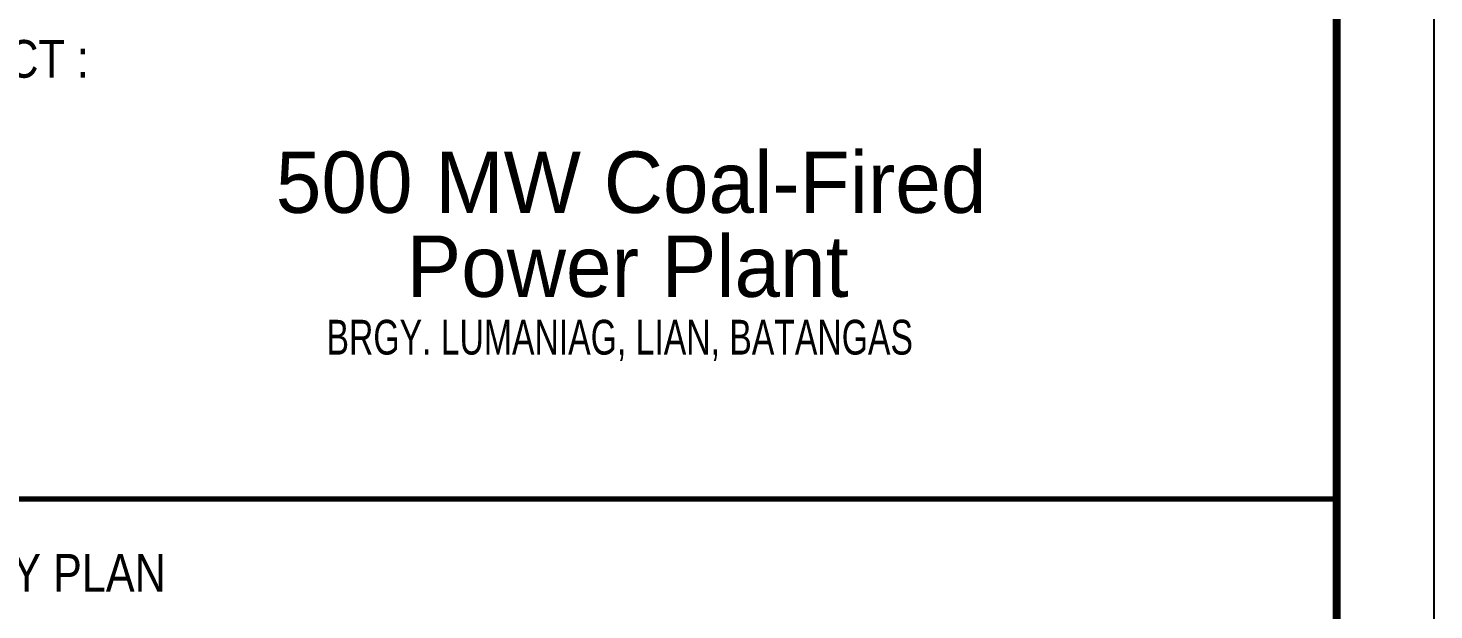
# Model space of a CAD drawing. Header units: inches. Extents: x 25089 to 72263, y 7867 to 40899.
# Drawn here: x 67676 to 72263, y 14233 to 16131 of the extents above; entities that cross this region are included whole.
import ezdxf
from ezdxf.enums import TextEntityAlignment as Align

# ---------------------------------------------------------------- set-up
doc = ezdxf.new("R2010")
doc.units = ezdxf.units.IN
doc.header["$MEASUREMENT"] = 0
for name, color, linetype in [('AR-SHEET', 3, 'Continuous'), ('FRAME', 6, 'Continuous'), ('TEXT', 8, 'Continuous')]:
    doc.layers.add(name, color=color, linetype=linetype)
doc.layers.add('schematic lines', color=110, linetype='Continuous', lineweight=25)
doc.styles.add('NEW', font='ARIALN.TTF')
doc.styles.add('style2', font='BOD_R.TTF', dxfattribs={"height": 250})
doc.styles.add('T-BLOCK-ARAR-A0$0$T-BLOCK-ARAR-A0$0$ABORD1', font='XARB.shx', dxfattribs={"height": 500})

# ---------------------------------------------------------------- blocks, each defined once
blk = doc.blocks.new('AHHMS TEMPLATE')
at = {"layer": 'FRAME'}
for points in [[(-1546386.7, 77508.9), (-1546386.7, 118799), (-1487419.4, 118799), (-1487419.4, 77508.9)], [(-1546386.7, 118799), (-1487419.4, 118799), (-1487419.4, 77508.9), (-1546386.7, 77508.9)], [(-1546002.5, 77893.2), (-1546002.5, 118414.8), (-1487803.6, 118414.8), (-1487803.6, 77893.2)], [(-1545989.7, 77906), (-1545989.7, 118402), (-1487816.4, 118402), (-1487816.4, 77906)], [(-1545976.9, 77918.8), (-1545976.9, 118389.2), (-1487829.2, 118389.2), (-1487829.2, 77918.8)]]:
    blk.add_lwpolyline(points, close=True, dxfattribs=at)
at = {"layer": 'FRAME', "color": 6, "const_width": 25.6}
blk.add_lwpolyline([(-1487816.4, 118402), (-1487816.4, 77906), (-1545989.7, 77906), (-1545989.7, 118402)], close=True, dxfattribs=at)
at = {"layer": 'FRAME', "color": 6, "const_width": 20.5}
blk.add_lwpolyline([(-1493976.6, 85918.8), (-1487829.2, 85918.8)], dxfattribs=at)
at = {"layer": 'AR-SHEET', "lineweight": 9, "style": 'T-BLOCK-ARAR-A0$0$T-BLOCK-ARAR-A0$0$ABORD1', "width": 0.725}
blk.add_text('BRGY. LUMANIAG, LIAN, BATANGAS', height=141.821, dxfattribs=at).set_placement((-1490739.5, 86566.3), align=Align.MIDDLE)
at = {"layer": 'TEXT', "color": 2, "lineweight": 9, "style": 'NEW'}
blk.add_text('PROJECT :', height=153.69, dxfattribs=at).set_placement((-1493823.8, 87636.5))
at = {"layer": 'TEXT', "color": 2, "lineweight": 9, "style": 'style2'}
for s, p in [('500 MW Coal-Fired', (-1490693.1, 87210.3)), ('Power Plant', (-1490707.8, 86867.9))]:
    blk.add_text(s, height=250, dxfattribs=at).set_placement(p, align=Align.MIDDLE_CENTER)
at = {"layer": 'TEXT', "color": 2, "lineweight": 9, "style": 'NEW'}
blk.add_text('SITE KEY PLAN', height=153.685, dxfattribs=at).set_placement((-1493241.3, 85617.7), align=Align.MIDDLE)

msp = doc.modelspace()

# ---------------------------------------------------------------- block references
at = {"layer": 'schematic lines', "xscale": 0.8, "yscale": 0.8, "zscale": 0.8}
msp.add_blockref('AHHMS TEMPLATE', (1262198.2, -54140.1), dxfattribs=at)

doc.saveas('drawing.dxf')
